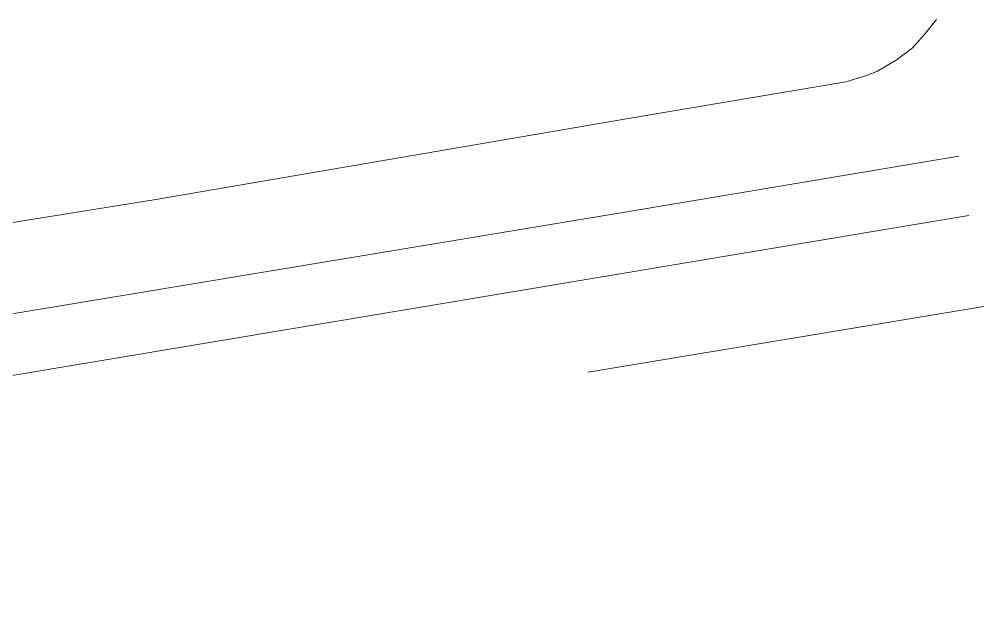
# Model space of a CAD drawing. Extents: x 2474 to 3317, y 1800 to 4862.
# Drawn here: x 2900.1 to 2976.1, y 3999.5 to 4045.9 of the extents above; entities that cross this region are included whole.
import ezdxf

# ---------------------------------------------------------------- set-up
doc = ezdxf.new("R2010")
doc.units = 0
doc.header["$MEASUREMENT"] = 0
doc.layers.add('ситуация', color=7, linetype='Continuous', lineweight=15)

msp = doc.modelspace()

# ---------------------------------------------------------------- linework, layer by layer
at = {"layer": 'ситуация', "color": 7, "linetype": 'Continuous', "lineweight": 18}
for p, q in [((2971.453, 4044.722), (2972.385, 4045.901)), ((2972.385, 4045.901), (2972.403, 4045.933)), ((2970.49, 4043.659), (2971.453, 4044.722)), ((2969.248, 4042.721), (2970.49, 4043.659)), ((2967.753, 4041.857), (2969.248, 4042.721)), ((2965.256, 4041.01), (2966.809, 4041.482)), ((2966.809, 4041.482), (2967.753, 4041.857)), ((2948.897, 4038.249), (2965.256, 4041.01)), ((2947.987, 4030.774), (2974.184, 4035.143)), ((2974.957, 4030.462), (2969.143, 4029.496)), ((2969.143, 4029.496), (2947.01, 4025.802)), ((2944.948, 4018.127), (2976.138, 4023.303))]:
    msp.add_line(p, q, dxfattribs=at)
at = {"layer": 'ситуация', "linetype": 'Continuous', "lineweight": 18}
for p, q in [((2948.897, 4038.249), (2910.694, 4031.718)), ((2910.694, 4031.718), (2858.63, 4023.346)), ((2947.987, 4030.774), (2857.763, 4015.816)), ((2789.616, 3999.494), (2947.01, 4025.802))]:
    msp.add_line(p, q, dxfattribs=at)

doc.saveas('drawing.dxf')
